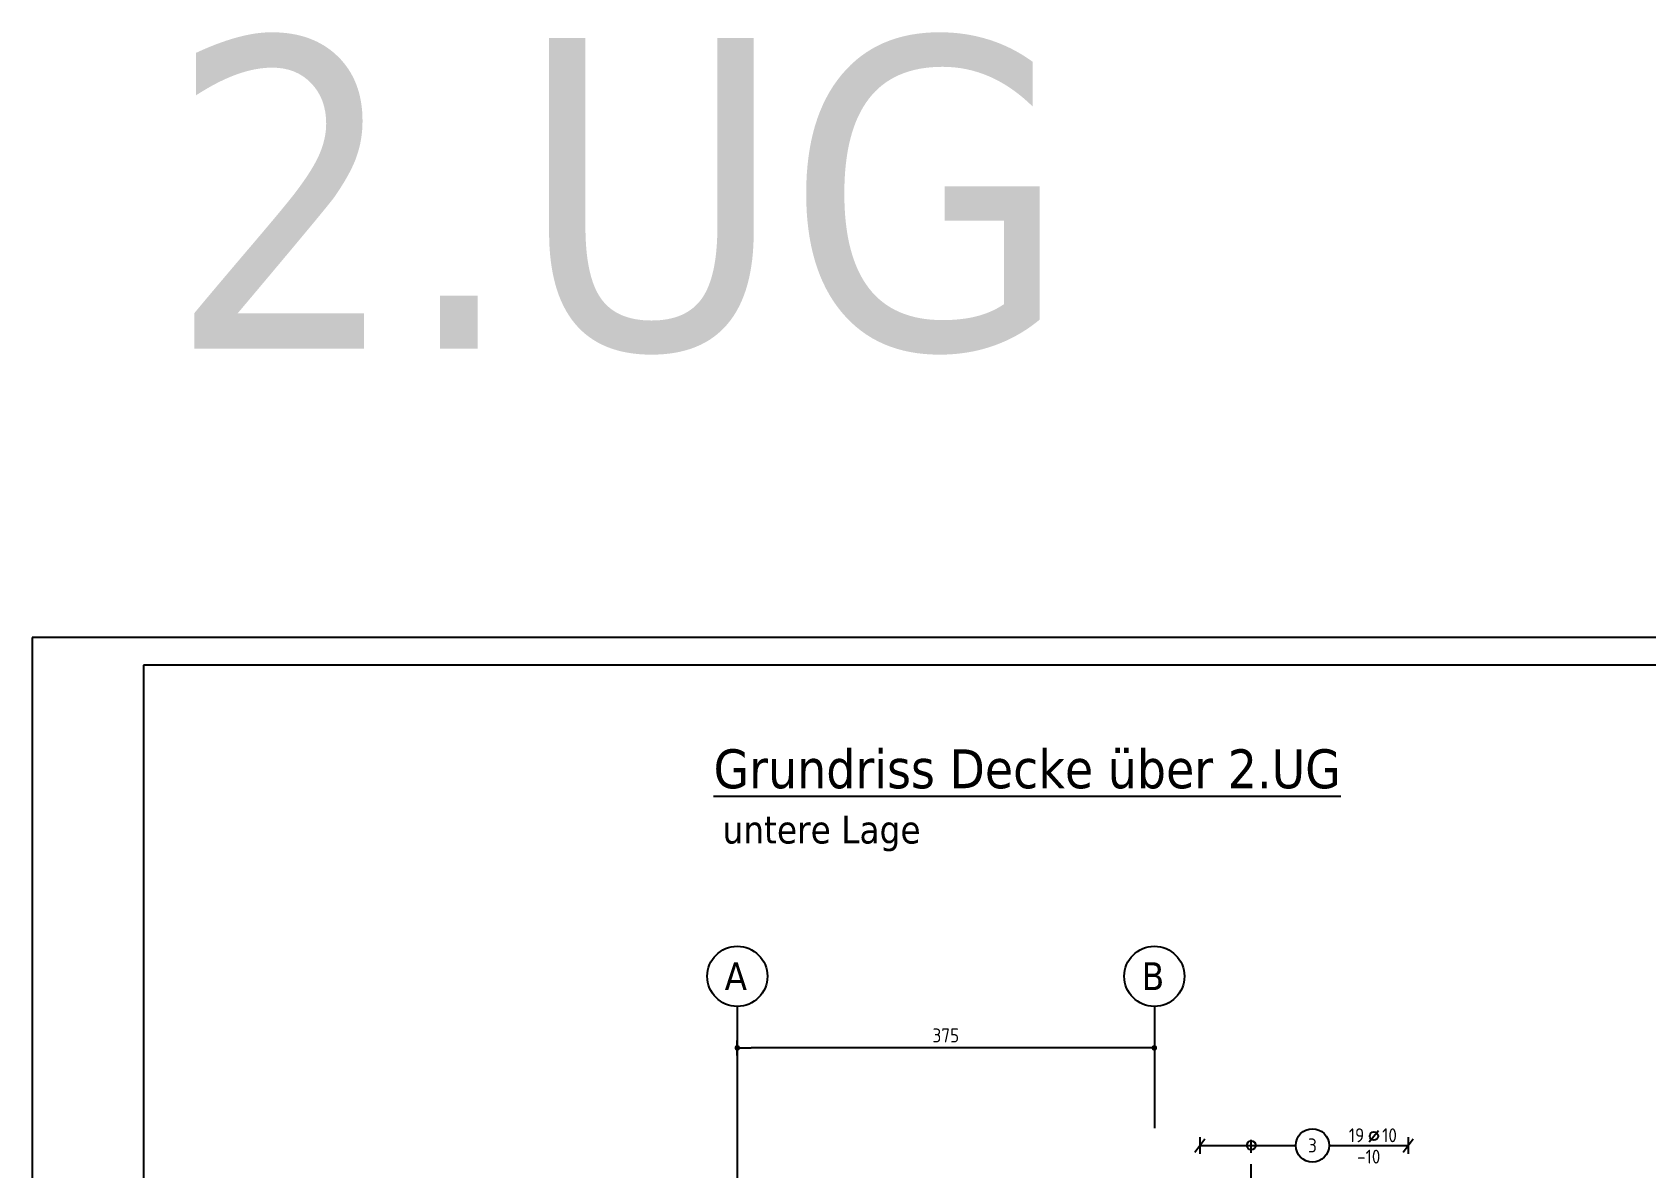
# Model space of a CAD drawing. Extents: x 6.5 to 106.5, y 0 to 47.5.
# Drawn here: x 6.52 to 21.03, y 37.28 to 47.49 of the extents above; entities that cross this region are included whole.
import ezdxf
from ezdxf.enums import TextEntityAlignment as Align

# ---------------------------------------------------------------- set-up
doc = ezdxf.new("R2010")
doc.units = 0
doc.header["$LTSCALE"] = 0.5
doc.linetypes.add('AUSGEZOGEN', pattern=[1000.01, 1000, 0.01])
doc.linetypes.add('VERDECKT', pattern=[0.375, 0.25, -0.125])
for name, color, linetype in [('ACHSEN', 7, 'Continuous'), ('MASSE', 7, 'Continuous'), ('RAHMEN', 7, 'Continuous'), ('RND', 7, 'Continuous'), ('SFP_Achsen', 7, 'Continuous'), ('TEXT', 7, 'Continuous')]:
    doc.layers.add(name, color=color, linetype=linetype)
doc.layers.add('NOPLOT', color=7, linetype='Continuous', plot=False)
doc.styles.add('helv', font='tahoma.ttf')
doc.styles.add('txt', font='isocp.shx')
doc.dimstyles.new('DOT_I', dxfattribs={"dimscale": 0.5, "dimtxt": 0.25, "dimasz": 0.25, "dimexe": 0.1, "dimexo": 0.3, "dimgap": 0.1, "dimtad": 1, "dimdec": 3, "dimzin": 3, "dimtxsty": 'txt', "dimblk": 'DOT', "dimblk1": 'DOT', "dimblk2": 'DOT', "dimsah": 1, "dimcen": 0.1, "dimse1": 1, "dimse2": 1, "dimazin": 0, "dimtfac": 1, "dimtdec": 4, "dimtix": 1, "dimtmove": 2, "dimatfit": 3, "dimfxl": 0, "dimtvp": 1, "dimtolj": 1, "dimtzin": 0, "dimarcsym": 0})

# ---------------------------------------------------------------- blocks, each defined once
blk = doc.blocks.new('A0-19-0')
at = {"layer": 'RAHMEN'}
for p, q in [((137.9, 84.1), (0, 84.1)), ((0, 84.1), (0, 0))]:
    blk.add_line(p, q, dxfattribs=at)
at = {"layer": 'RAHMEN', "color": 5}
for p, q in [((137.4, 83.6), (2, 83.6)), ((2, 83.6), (2, 0.5))]:
    blk.add_line(p, q, dxfattribs=at)
blk = doc.blocks.new('DOT')
at = {"layer": 'MASSE', "color": 7, "linetype": 'Continuous'}
for p, q in [((0, 0), (-1, 0)), ((0, 0.54), (0, -0.54))]:
    blk.add_line(p, q, dxfattribs=at)
at = {"layer": 'MASSE', "color": 7, "linetype": 'Continuous', "const_width": 0.2}
blk.add_lwpolyline([(-0.1, 0, 1), (0.1, 0, 1)], format="xyb", close=True, dxfattribs=at)
blk = doc.blocks.new('*D39')
at = {"layer": 'Defpoints', "color": 0, "linetype": 'AUSGEZOGEN', "transparency": 16777216}
for p in [(12.86, 38.359), (12.86, 38.359), (16.61, 38.359)]:
    blk.add_point(p, dxfattribs=at)
at = {"layer": 'MASSE', "color": 0, "linetype": 'AUSGEZOGEN', "lineweight": -2, "transparency": 16777216}
blk.add_line((16.485, 38.359), (12.985, 38.359), dxfattribs=at)
at = {"layer": 'MASSE', "color": 0, "linetype": 'AUSGEZOGEN', "lineweight": -2, "transparency": 16777216, "xscale": 0.125, "yscale": 0.125, "zscale": 0.125, "rotation": 180}
blk.add_blockref('DOT', (12.86, 38.359), dxfattribs=at)
at = {"layer": 'MASSE', "color": 0, "linetype": 'AUSGEZOGEN', "lineweight": -2, "transparency": 16777216, "xscale": 0.125, "yscale": 0.125, "zscale": 0.125}
blk.add_blockref('DOT', (16.61, 38.359), dxfattribs=at)
at = {"layer": 'MASSE', "color": 0, "linetype": 'AUSGEZOGEN', "transparency": 16777216, "insert": (14.735, 38.471), "char_height": 0.125, "attachment_point": 5, "style": 'txt'}
blk.add_mtext('\\A1;375', dxfattribs=at)
blk = doc.blocks.new('lei_gre')
at = {"layer": 'RND', "color": 7, "linetype": 'Continuous'}
for p, q in [((-0.09, -0.12), (0.09, 0.12)), ((0, 0.15), (0, -0.15))]:
    blk.add_line(p, q, dxfattribs=at)
blk = doc.blocks.new('RND_LEI')
at = {"layer": 'RND', "color": 7, "linetype": 'Continuous'}
blk.add_line((1.022, 0.066), (1.19, 0.27), dxfattribs=at)
for centre, radius in [((0, 0), 0.3), ((1.106, 0.168), 0.075)]:
    blk.add_circle(centre, radius, dxfattribs=at)
at = {"layer": 'RND', "color": 7, "linetype": 'Continuous', "style": 'txt'}
blk.add_attdef('ANZ', text='', height=0.25, dxfattribs=at).set_placement((0.931, 0.057), align=Align.RIGHT)
for tag, p in [('DUM', (1.253, 0.057)), ('ABSTD', (1.674, 0.057)), ('POSTXT', (0.374, -0.327))]:
    blk.add_attdef(tag, p, '', height=0.25, dxfattribs=at)
blk.add_attdef('POSL', text='', height=0.25, dxfattribs=at).set_placement((0, 0), align=Align.MIDDLE)

msp = doc.modelspace()

# ---------------------------------------------------------------- linework, layer by layer
at = {"layer": 'ACHSEN', "color": 140, "linetype": 'AUSGEZOGEN'}
for p, q in [((12.8602, 38.7321), (12.8602, 35.5566)), ((16.6102, 38.7321), (16.6102, 37.6353))]:
    msp.add_line(p, q, dxfattribs=at)
at = {"layer": 'RND', "color": 7, "linetype": 'AUSGEZOGEN'}
for p, q in [((17.0177, 37.4817), (17.8814, 37.4817)), ((18.1814, 37.4817), (18.8927, 37.4817))]:
    msp.add_line(p, q, dxfattribs=at)
at = {"layer": 'RND', "color": 102, "linetype": 'VERDECKT'}
msp.add_line((17.4813, 36.0636), (17.4813, 37.5317), dxfattribs=at)
at = {"layer": 'RND', "color": 7, "linetype": 'AUSGEZOGEN'}
msp.add_circle((17.4813, 37.4817), 0.04, dxfattribs=at)
at = {"layer": 'SFP_Achsen', "color": 7, "linetype": 'AUSGEZOGEN'}
for centre in [(12.8602, 39.0026), (16.6102, 39.0026)]:
    msp.add_circle(centre, 0.2705, dxfattribs=at)

# ---------------------------------------------------------------- block references
at = {"layer": 'RAHMEN', "color": 7, "linetype": 'AUSGEZOGEN', "xscale": 0.5, "yscale": 0.5, "zscale": 0.5}
msp.add_blockref('A0-19-0', (6.5209, 0), dxfattribs=at)
at = {"layer": 'RND', "color": 7, "linetype": 'AUSGEZOGEN', "xscale": 0.5, "yscale": 0.5, "zscale": 0.5}
msp.add_blockref('RND_LEI', (18.0314, 37.4817), dxfattribs=at).add_auto_attribs({'POSL': '3', 'DUM': '10', 'ANZ': '19', 'POSTXT': '   -10'})
for p in [(17.0177, 37.4817), (18.8927, 37.4817)]:
    msp.add_blockref('lei_gre', p, dxfattribs=at)

# ---------------------------------------------------------------- texts
at = {"layer": 'NOPLOT', "color": 191, "linetype": 'AUSGEZOGEN', "style": 'helv'}
msp.add_text('2.UG', height=2.79465, dxfattribs=at).set_placement((7.7358, 44.6477))
at = {"layer": 'SFP_Achsen', "color": 6, "linetype": 'AUSGEZOGEN', "style": 'helv'}
for s, p in [('A', (12.7462, 38.8782)), ('B', (16.4962, 38.8782))]:
    msp.add_text(s, height=0.25, dxfattribs=at).set_placement(p)
at = {"layer": 'TEXT', "color": 5, "linetype": 'AUSGEZOGEN', "style": 'helv'}
msp.add_text('%%UGrundriss Decke über 2.UG', height=0.35, dxfattribs=at).set_placement((12.6468, 40.6938))
at = {"layer": 'TEXT', "color": 6, "linetype": 'AUSGEZOGEN', "style": 'helv'}
msp.add_text('untere Lage', height=0.25, dxfattribs=at).set_placement((12.7271, 40.197))

# ---------------------------------------------------------------- dimensions: what is measured, and where the dimension line sits
at = {"layer": 'MASSE', "color": 7, "linetype": 'AUSGEZOGEN'}
dim = msp.add_linear_dim(base=(12.8602, 38.3589), p1=(16.6102, 38.3589), p2=(12.8602, 38.3589), dimstyle='DOT_I', override={"dimdec": 0, "dimlfac": 100}, dxfattribs=at)
dim.commit()
dim.dimension.update_dxf_attribs({"geometry": '*D39', "text_midpoint": (14.7352, 38.4714)})

doc.saveas('drawing.dxf')
